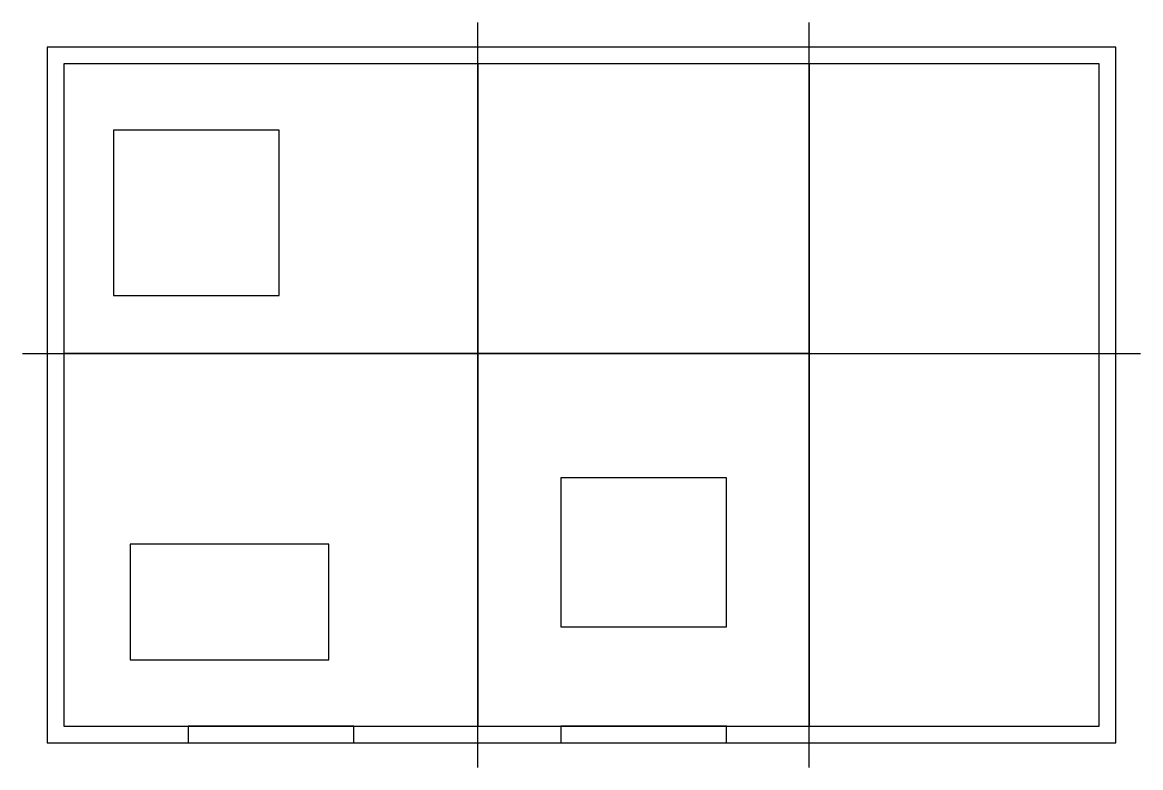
# Model space of a CAD drawing. Header units: millimetres. Extents: x -500 to 13000, y -500 to 8500.
import ezdxf

# ---------------------------------------------------------------- set-up
doc = ezdxf.new("R2010")
doc.units = ezdxf.units.MM
for name, color, linetype in [('DOORS_WINDOWS', 3, 'CONTINUOUS'), ('FURNITURE', 6, 'CONTINUOUS'), ('GRID', 8, 'CONTINUOUS'), ('ROOMS', 2, 'CONTINUOUS'), ('WALLS', 4, 'CONTINUOUS')]:
    doc.layers.add(name, color=color, linetype=linetype)

msp = doc.modelspace()

# ---------------------------------------------------------------- linework, layer by layer
at = {"layer": 'DOORS_WINDOWS', "color": 3}
for points in [[(1500, -200), (3500, -200), (3500, 0), (1500, 0)], [(6000, -200), (8000, -200), (8000, 0), (6000, 0)]]:
    msp.add_lwpolyline(points, close=True, dxfattribs=at)
at = {"layer": 'FURNITURE', "color": 6}
for points in [[(600, 5200), (2600, 5200), (2600, 7200), (600, 7200)], [(6000, 1200), (8000, 1200), (8000, 3000), (6000, 3000)], [(800, 800), (3200, 800), (3200, 2200), (800, 2200)]]:
    msp.add_lwpolyline(points, close=True, dxfattribs=at)
at = {"layer": 'GRID', "color": 8}
for p, q in [((5000, -500), (5000, 8500)), ((9000, -500), (9000, 8500)), ((-500, 4500), (13000, 4500))]:
    msp.add_line(p, q, dxfattribs=at)
at = {"layer": 'ROOMS', "color": 2}
for points in [[(0, 4500), (5000, 4500), (5000, 8000), (0, 8000)], [(5000, 4500), (9000, 4500), (9000, 8000), (5000, 8000)], [(9000, 0), (12500, 0), (12500, 8000), (9000, 8000)], [(0, 0), (5000, 0), (5000, 4500), (0, 4500)], [(5000, 0), (9000, 0), (9000, 4500), (5000, 4500)]]:
    msp.add_lwpolyline(points, close=True, dxfattribs=at)
at = {"layer": 'WALLS', "color": 4}
for points in [[(-200, -200), (12700, -200), (12700, 8200), (-200, 8200)], [(0, 0), (12500, 0), (12500, 8000), (0, 8000)]]:
    msp.add_lwpolyline(points, close=True, dxfattribs=at)

doc.saveas('drawing.dxf')
